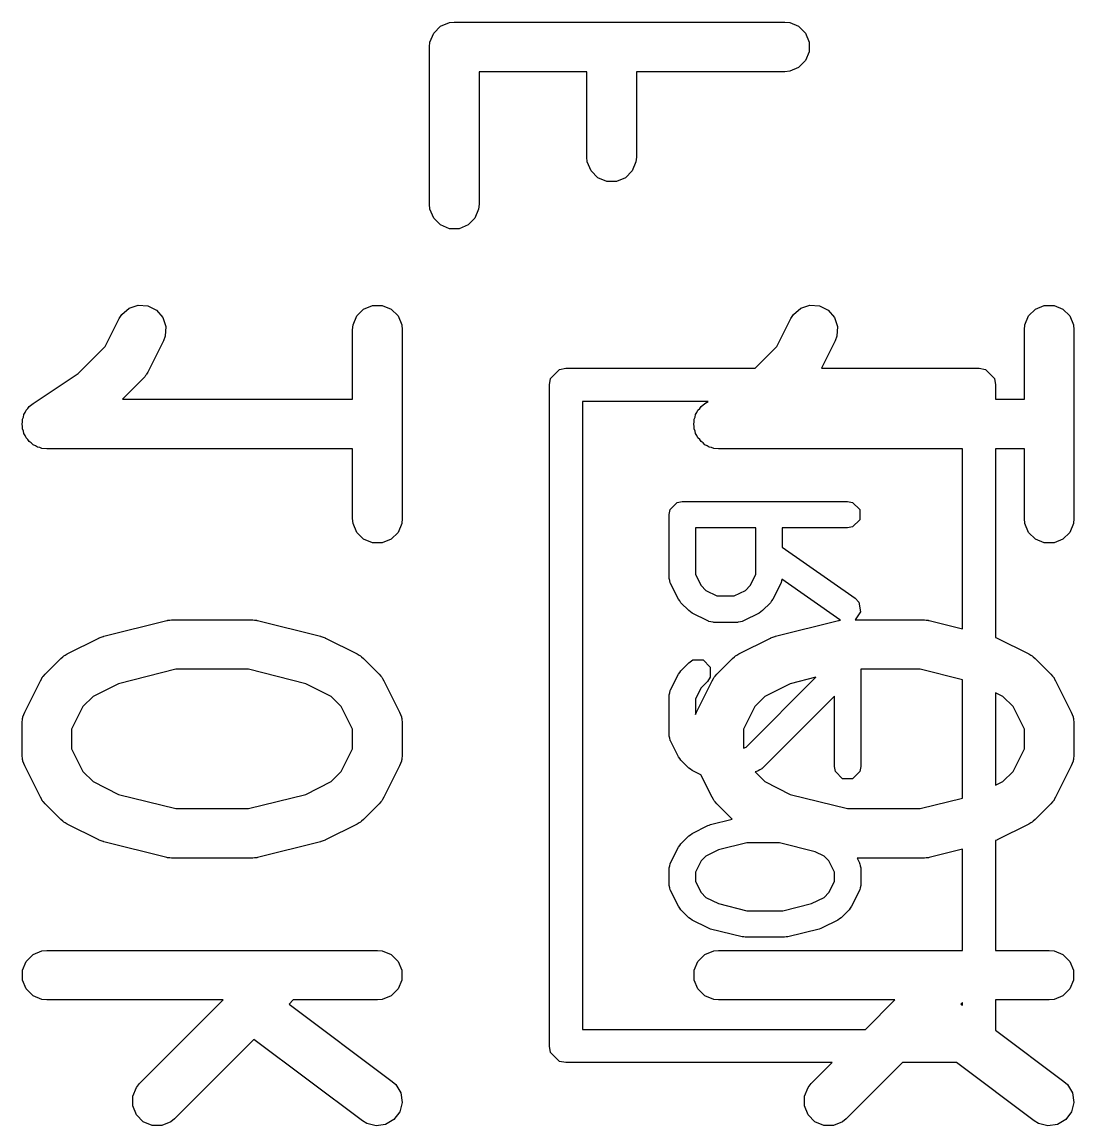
# Model space of a CAD drawing. Extents: x 3.93 to 7.47, y -4.9 to -2.95.
# Drawn here: x 6.4153 to 6.5406, y -3.6904 to -3.559 of the extents above; entities that cross this region are included whole.
import ezdxf

# ---------------------------------------------------------------- set-up
doc = ezdxf.new("R2010")
doc.units = 0
doc.header["$MEASUREMENT"] = 0
doc.layers.add('BLACK', color=7, linetype='CONTINUOUS')

msp = doc.modelspace()

# ---------------------------------------------------------------- linework, layer by layer
at = {"layer": 'BLACK', "linetype": 'CONTINUOUS'}
for p, q in [((6.46513, -3.55946), (6.46619, -3.55902)), ((6.46619, -3.55902), (6.46677, -3.55896)), ((6.46677, -3.55896), (6.50614, -3.55896)), ((6.50614, -3.55896), (6.50672, -3.55902)), ((6.50672, -3.55902), (6.50778, -3.55946)), ((6.46387, -3.56134), (6.46432, -3.56027)), ((6.46432, -3.56027), (6.46513, -3.55946)), ((6.50778, -3.55946), (6.5086, -3.56027)), ((6.5086, -3.56027), (6.50904, -3.56134)), ((6.46382, -3.56191), (6.46387, -3.56134)), ((6.46382, -3.58066), (6.46382, -3.56191)), ((6.50904, -3.56134), (6.50904, -3.56249)), ((6.50904, -3.56249), (6.5086, -3.56355)), ((6.50778, -3.56437), (6.50672, -3.56481)), ((6.5086, -3.56355), (6.50778, -3.56437)), ((6.48257, -3.56487), (6.46972, -3.56487)), ((6.46972, -3.56487), (6.46972, -3.58066)), ((6.48257, -3.57504), (6.48257, -3.56487)), ((6.50614, -3.56487), (6.48847, -3.56487)), ((6.48847, -3.56487), (6.48847, -3.57504)), ((6.50672, -3.56481), (6.50614, -3.56487)), ((6.48262, -3.57561), (6.48257, -3.57504)), ((6.48847, -3.57504), (6.48841, -3.57561)), ((6.48306, -3.57668), (6.48262, -3.57561)), ((6.48841, -3.57561), (6.48797, -3.57668)), ((6.48388, -3.57749), (6.48306, -3.57668)), ((6.48494, -3.57793), (6.48388, -3.57749)), ((6.48716, -3.57749), (6.48609, -3.57793)), ((6.48797, -3.57668), (6.48716, -3.57749)), ((6.48609, -3.57793), (6.48494, -3.57793)), ((6.46387, -3.58124), (6.46382, -3.58066)), ((6.46432, -3.5823), (6.46387, -3.58124)), ((6.46967, -3.58124), (6.46923, -3.5823)), ((6.46972, -3.58066), (6.46967, -3.58124)), ((6.46513, -3.58312), (6.46432, -3.5823)), ((6.46923, -3.5823), (6.46841, -3.58312)), ((6.46619, -3.58356), (6.46513, -3.58312)), ((6.46735, -3.58356), (6.46619, -3.58356)), ((6.46841, -3.58312), (6.46735, -3.58356)), ((6.42717, -3.59377), (6.42804, -3.59302)), ((6.42804, -3.59302), (6.42913, -3.59266)), ((6.42913, -3.59266), (6.43028, -3.59274)), ((6.43028, -3.59274), (6.43131, -3.59325)), ((6.43131, -3.59325), (6.43206, -3.59412)), ((6.45517, -3.59394), (6.45598, -3.59313)), ((6.45598, -3.59313), (6.45704, -3.59269)), ((6.45704, -3.59269), (6.4582, -3.59269)), ((6.4582, -3.59269), (6.45926, -3.59313)), ((6.45926, -3.59313), (6.46008, -3.59394)), ((6.50717, -3.59377), (6.50804, -3.59302)), ((6.50804, -3.59302), (6.50913, -3.59266)), ((6.50913, -3.59266), (6.51028, -3.59274)), ((6.51028, -3.59274), (6.51131, -3.59325)), ((6.51131, -3.59325), (6.51206, -3.59412)), ((6.53517, -3.59394), (6.53598, -3.59313)), ((6.53598, -3.59313), (6.53704, -3.59269)), ((6.53704, -3.59269), (6.5382, -3.59269)), ((6.5382, -3.59269), (6.53926, -3.59313)), ((6.53926, -3.59313), (6.54008, -3.59394)), ((6.4252, -3.59759), (6.42686, -3.59426)), ((6.42686, -3.59426), (6.42717, -3.59377)), ((6.43206, -3.59412), (6.43243, -3.59522)), ((6.45472, -3.59501), (6.45517, -3.59394)), ((6.46008, -3.59394), (6.46052, -3.59501)), ((6.5052, -3.59759), (6.50686, -3.59426)), ((6.50686, -3.59426), (6.50717, -3.59377)), ((6.51206, -3.59412), (6.51243, -3.59522)), ((6.53472, -3.59501), (6.53517, -3.59394)), ((6.54008, -3.59394), (6.54052, -3.59501)), ((6.43243, -3.59522), (6.43235, -3.59636)), ((6.45467, -3.59559), (6.45472, -3.59501)), ((6.45467, -3.60388), (6.45467, -3.59559)), ((6.46052, -3.59501), (6.46057, -3.59559)), ((6.46057, -3.59559), (6.46057, -3.61808)), ((6.51243, -3.59522), (6.51235, -3.59636)), ((6.53467, -3.59559), (6.53472, -3.59501)), ((6.53467, -3.60388), (6.53467, -3.59559)), ((6.54052, -3.59501), (6.54057, -3.59559)), ((6.54057, -3.59559), (6.54057, -3.61808)), ((6.43214, -3.59691), (6.43027, -3.60066)), ((6.43235, -3.59636), (6.43214, -3.59691)), ((6.51214, -3.59691), (6.5105, -3.60018)), ((6.51235, -3.59636), (6.51214, -3.59691)), ((6.42199, -3.60079), (6.4252, -3.59759)), ((6.5026, -3.60018), (6.5052, -3.59759)), ((6.41661, -3.60438), (6.42199, -3.60079)), ((6.4299, -3.6012), (6.42971, -3.60142)), ((6.42996, -3.60114), (6.4299, -3.6012)), ((6.43001, -3.60106), (6.42996, -3.60114)), ((6.43008, -3.60098), (6.43001, -3.60106)), ((6.43011, -3.6009), (6.43008, -3.60098)), ((6.43027, -3.60066), (6.43011, -3.6009)), ((6.47825, -3.60139), (6.47932, -3.60033)), ((6.47932, -3.60033), (6.48007, -3.60018)), ((6.48007, -3.60018), (6.5026, -3.60018)), ((6.5105, -3.60018), (6.52928, -3.60018)), ((6.52928, -3.60018), (6.53003, -3.60033)), ((6.53003, -3.60033), (6.5311, -3.60139)), ((6.42971, -3.60142), (6.42725, -3.60388)), ((6.4781, -3.60215), (6.47825, -3.60139)), ((6.4781, -3.68089), (6.4781, -3.60215)), ((6.5311, -3.60139), (6.53125, -3.60215)), ((6.53125, -3.60215), (6.53125, -3.60388)), ((6.42725, -3.60388), (6.45467, -3.60388)), ((6.53125, -3.60388), (6.53467, -3.60388)), ((6.41568, -3.60546), (6.4158, -3.60519)), ((6.4158, -3.60519), (6.416, -3.60499)), ((6.416, -3.60499), (6.41616, -3.60474)), ((6.41616, -3.60474), (6.41661, -3.60438)), ((6.41661, -3.60438), (6.41661, -3.60438)), ((6.41661, -3.60438), (6.41661, -3.60438)), ((6.41661, -3.60438), (6.41661, -3.60438)), ((6.48204, -3.60412), (6.48204, -3.67892)), ((6.497, -3.60412), (6.48204, -3.60412)), ((6.49568, -3.60546), (6.4958, -3.60519)), ((6.4958, -3.60519), (6.496, -3.60499)), ((6.496, -3.60499), (6.49616, -3.60474)), ((6.49616, -3.60474), (6.49661, -3.60438)), ((6.49661, -3.60438), (6.497, -3.60412)), ((6.49661, -3.60438), (6.49661, -3.60438)), ((6.49661, -3.60438), (6.49661, -3.60438)), ((6.49661, -3.60438), (6.49661, -3.60438)), ((6.4153, -3.60683), (6.41535, -3.60655)), ((6.41535, -3.60626), (6.41547, -3.60599)), ((6.41535, -3.60655), (6.41535, -3.60626)), ((6.41547, -3.60599), (6.41552, -3.6057)), ((6.41552, -3.6057), (6.41568, -3.60546)), ((6.4953, -3.60683), (6.49535, -3.60655)), ((6.49535, -3.60626), (6.49547, -3.60599)), ((6.49535, -3.60655), (6.49535, -3.60626)), ((6.49547, -3.60599), (6.49552, -3.6057)), ((6.49552, -3.6057), (6.49568, -3.60546)), ((6.41535, -3.60712), (6.4153, -3.60683)), ((6.41535, -3.60741), (6.41535, -3.60712)), ((6.41547, -3.60768), (6.41535, -3.60741)), ((6.41552, -3.60796), (6.41547, -3.60768)), ((6.49535, -3.60712), (6.4953, -3.60683)), ((6.49535, -3.60741), (6.49535, -3.60712)), ((6.49547, -3.60768), (6.49535, -3.60741)), ((6.49552, -3.60796), (6.49547, -3.60768)), ((6.41568, -3.6082), (6.41552, -3.60796)), ((6.4158, -3.60847), (6.41568, -3.6082)), ((6.416, -3.60868), (6.4158, -3.60847)), ((6.41616, -3.60892), (6.416, -3.60868)), ((6.4164, -3.60908), (6.41616, -3.60892)), ((6.41661, -3.60929), (6.4164, -3.60908)), ((6.49568, -3.6082), (6.49552, -3.60796)), ((6.4958, -3.60847), (6.49568, -3.6082)), ((6.496, -3.60868), (6.4958, -3.60847)), ((6.49616, -3.60892), (6.496, -3.60868)), ((6.4964, -3.60908), (6.49616, -3.60892)), ((6.49661, -3.60929), (6.4964, -3.60908)), ((6.41688, -3.6094), (6.41661, -3.60929)), ((6.41712, -3.60956), (6.41688, -3.6094)), ((6.4174, -3.60962), (6.41712, -3.60956)), ((6.41767, -3.60973), (6.4174, -3.60962)), ((6.41824, -3.60979), (6.41767, -3.60973)), ((6.41825, -3.60979), (6.41824, -3.60979)), ((6.45467, -3.60979), (6.41825, -3.60979)), ((6.41825, -3.60979), (6.41825, -3.60979)), ((6.41825, -3.60979), (6.41825, -3.60979)), ((6.45467, -3.61808), (6.45467, -3.60979)), ((6.49688, -3.6094), (6.49661, -3.60929)), ((6.49712, -3.60956), (6.49688, -3.6094)), ((6.4974, -3.60962), (6.49712, -3.60956)), ((6.49767, -3.60973), (6.4974, -3.60962)), ((6.49824, -3.60979), (6.49767, -3.60973)), ((6.49825, -3.60979), (6.49824, -3.60979)), ((6.52731, -3.60979), (6.49825, -3.60979)), ((6.49825, -3.60979), (6.49825, -3.60979)), ((6.49825, -3.60979), (6.49825, -3.60979)), ((6.52731, -3.63121), (6.52731, -3.60979)), ((6.53467, -3.60979), (6.53125, -3.60979)), ((6.53125, -3.60979), (6.53125, -3.63224)), ((6.53467, -3.61808), (6.53467, -3.60979)), ((6.49236, -3.61761), (6.49248, -3.61701)), ((6.49248, -3.61701), (6.49333, -3.61616)), ((6.49333, -3.61616), (6.49393, -3.61604)), ((6.49393, -3.61604), (6.51362, -3.61604)), ((6.51362, -3.61604), (6.51422, -3.61616)), ((6.51422, -3.61616), (6.51507, -3.61701)), ((6.51507, -3.61701), (6.51507, -3.61822)), ((6.45472, -3.61866), (6.45467, -3.61808)), ((6.46057, -3.61808), (6.46052, -3.61866)), ((6.49236, -3.62511), (6.49236, -3.61761)), ((6.51507, -3.61822), (6.51422, -3.61907)), ((6.53472, -3.61866), (6.53467, -3.61808)), ((6.54057, -3.61808), (6.54052, -3.61866)), ((6.45517, -3.61972), (6.45472, -3.61866)), ((6.45598, -3.62054), (6.45517, -3.61972)), ((6.46008, -3.61972), (6.45926, -3.62054)), ((6.46052, -3.61866), (6.46008, -3.61972)), ((6.50267, -3.61919), (6.49551, -3.61919)), ((6.49551, -3.61919), (6.49551, -3.62474)), ((6.50267, -3.62474), (6.50267, -3.61919)), ((6.51362, -3.61919), (6.50582, -3.61919)), ((6.50582, -3.61919), (6.50582, -3.62148)), ((6.51422, -3.61907), (6.51362, -3.61919)), ((6.53517, -3.61972), (6.53472, -3.61866)), ((6.53598, -3.62054), (6.53517, -3.61972)), ((6.54008, -3.61972), (6.53926, -3.62054)), ((6.54052, -3.61866), (6.54008, -3.61972)), ((6.45704, -3.62098), (6.45598, -3.62054)), ((6.4582, -3.62098), (6.45704, -3.62098)), ((6.45926, -3.62054), (6.4582, -3.62098)), ((6.53704, -3.62098), (6.53598, -3.62054)), ((6.5382, -3.62098), (6.53704, -3.62098)), ((6.53926, -3.62054), (6.5382, -3.62098)), ((6.50582, -3.62148), (6.51452, -3.62757)), ((6.49551, -3.62474), (6.49616, -3.62605)), ((6.50201, -3.62605), (6.50267, -3.62474)), ((6.49237, -3.62519), (6.49236, -3.62511)), ((6.49236, -3.62522), (6.49237, -3.62519)), ((6.49243, -3.62547), (6.49236, -3.62522)), ((6.49248, -3.62572), (6.49243, -3.62547)), ((6.4925, -3.62574), (6.49248, -3.62572)), ((6.49252, -3.62582), (6.4925, -3.62574)), ((6.49346, -3.62769), (6.49252, -3.62582)), ((6.49616, -3.62605), (6.49674, -3.62663)), ((6.50144, -3.62663), (6.50201, -3.62605)), ((6.50565, -3.62582), (6.50472, -3.62769)), ((6.50567, -3.62574), (6.50565, -3.62582)), ((6.5057, -3.62572), (6.50567, -3.62574)), ((6.50575, -3.62547), (6.5057, -3.62572)), ((6.50579, -3.62531), (6.50575, -3.62547)), ((6.51271, -3.63015), (6.50579, -3.62531)), ((6.49674, -3.62663), (6.49805, -3.62729)), ((6.49805, -3.62729), (6.50012, -3.62729)), ((6.50012, -3.62729), (6.50144, -3.62663)), ((6.51452, -3.62757), (6.51495, -3.62802)), ((6.49362, -3.62789), (6.49346, -3.62769)), ((6.49376, -3.6281), (6.49362, -3.62789)), ((6.49469, -3.62904), (6.49376, -3.6281)), ((6.50442, -3.6281), (6.50348, -3.62904)), ((6.50456, -3.62789), (6.50442, -3.6281)), ((6.50472, -3.62769), (6.50456, -3.62789)), ((6.51495, -3.62802), (6.51516, -3.6292)), ((6.42503, -3.63209), (6.43253, -3.63022)), ((6.43253, -3.63022), (6.43263, -3.6302)), ((6.43263, -3.6302), (6.43267, -3.63018)), ((6.43267, -3.63018), (6.43289, -3.63016)), ((6.43289, -3.63016), (6.4331, -3.63013)), ((6.4331, -3.63013), (6.43315, -3.63014)), ((6.43315, -3.63014), (6.43325, -3.63013)), ((6.43325, -3.63013), (6.44262, -3.63013)), ((6.44262, -3.63013), (6.44272, -3.63014)), ((6.44272, -3.63014), (6.44277, -3.63013)), ((6.44277, -3.63013), (6.44298, -3.63016)), ((6.44298, -3.63016), (6.4432, -3.63018)), ((6.4432, -3.63018), (6.44324, -3.6302)), ((6.44324, -3.6302), (6.44334, -3.63022)), ((6.44334, -3.63022), (6.45084, -3.63209)), ((6.4949, -3.62918), (6.49469, -3.62904)), ((6.4951, -3.62933), (6.4949, -3.62918)), ((6.49698, -3.63027), (6.4951, -3.62933)), ((6.50307, -3.62933), (6.5012, -3.63027)), ((6.50327, -3.62918), (6.50307, -3.62933)), ((6.50348, -3.62904), (6.50327, -3.62918)), ((6.50503, -3.63209), (6.51253, -3.63022)), ((6.51253, -3.63022), (6.51263, -3.6302)), ((6.51263, -3.6302), (6.51267, -3.63018)), ((6.51267, -3.63018), (6.51277, -3.63018)), ((6.51277, -3.63018), (6.51271, -3.63015)), ((6.51516, -3.6292), (6.51451, -3.63013)), ((6.51451, -3.63013), (6.52262, -3.63013)), ((6.52262, -3.63013), (6.52272, -3.63014)), ((6.52272, -3.63014), (6.52277, -3.63013)), ((6.52277, -3.63013), (6.52298, -3.63016)), ((6.52298, -3.63016), (6.5232, -3.63018)), ((6.5232, -3.63018), (6.52324, -3.6302)), ((6.52324, -3.6302), (6.52334, -3.63022)), ((6.52334, -3.63022), (6.52731, -3.63121)), ((6.49705, -3.63029), (6.49698, -3.63027)), ((6.49708, -3.63032), (6.49705, -3.63029)), ((6.49733, -3.63037), (6.49708, -3.63032)), ((6.49757, -3.63043), (6.49733, -3.63037)), ((6.4976, -3.63042), (6.49757, -3.63043)), ((6.49768, -3.63044), (6.4976, -3.63042)), ((6.50049, -3.63044), (6.49768, -3.63044)), ((6.50057, -3.63042), (6.50049, -3.63044)), ((6.50061, -3.63043), (6.50057, -3.63042)), ((6.50085, -3.63037), (6.50061, -3.63043)), ((6.5011, -3.63032), (6.50085, -3.63037)), ((6.50112, -3.63029), (6.5011, -3.63032)), ((6.5012, -3.63027), (6.50112, -3.63029)), ((6.42068, -3.63419), (6.42443, -3.63231)), ((6.42443, -3.63231), (6.42447, -3.6323)), ((6.42447, -3.6323), (6.42449, -3.63229)), ((6.42449, -3.63229), (6.42473, -3.6322)), ((6.42473, -3.6322), (6.42497, -3.63211)), ((6.42497, -3.63211), (6.42499, -3.63211)), ((6.42499, -3.63211), (6.42503, -3.63209)), ((6.45084, -3.63209), (6.45088, -3.63211)), ((6.45088, -3.63211), (6.4509, -3.63211)), ((6.4509, -3.63211), (6.45114, -3.6322)), ((6.45114, -3.6322), (6.45138, -3.63229)), ((6.45138, -3.63229), (6.4514, -3.6323)), ((6.4514, -3.6323), (6.45144, -3.63231)), ((6.45144, -3.63231), (6.45519, -3.63419)), ((6.50068, -3.63419), (6.50443, -3.63231)), ((6.50443, -3.63231), (6.50447, -3.6323)), ((6.50447, -3.6323), (6.50449, -3.63229)), ((6.50449, -3.63229), (6.50473, -3.6322)), ((6.50473, -3.6322), (6.50497, -3.63211)), ((6.50497, -3.63211), (6.50499, -3.63211)), ((6.50499, -3.63211), (6.50503, -3.63209)), ((6.53125, -3.63224), (6.53138, -3.63229)), ((6.53138, -3.63229), (6.5314, -3.6323)), ((6.5314, -3.6323), (6.53144, -3.63231)), ((6.53144, -3.63231), (6.53519, -3.63419)), ((6.42043, -3.63434), (6.42068, -3.63419)), ((6.45519, -3.63419), (6.45544, -3.63434)), ((6.50043, -3.63434), (6.50068, -3.63419)), ((6.53519, -3.63419), (6.53544, -3.63434)), ((6.41804, -3.63662), (6.41991, -3.63474)), ((6.41991, -3.63474), (6.42014, -3.63456)), ((6.42014, -3.63456), (6.42019, -3.6345)), ((6.42019, -3.6345), (6.42028, -3.63444)), ((6.42028, -3.63444), (6.42036, -3.63437)), ((6.42036, -3.63437), (6.42043, -3.63434)), ((6.45544, -3.63434), (6.45551, -3.63437)), ((6.45551, -3.63437), (6.45559, -3.63444)), ((6.45559, -3.63444), (6.45568, -3.6345)), ((6.45568, -3.6345), (6.45573, -3.63456)), ((6.45573, -3.63456), (6.45596, -3.63474)), ((6.45596, -3.63474), (6.45783, -3.63662)), ((6.49376, -3.63619), (6.49469, -3.63525)), ((6.49469, -3.63525), (6.4952, -3.63491)), ((6.4952, -3.63491), (6.49641, -3.63491)), ((6.49641, -3.63491), (6.49726, -3.63576)), ((6.49804, -3.63662), (6.49991, -3.63474)), ((6.49991, -3.63474), (6.50014, -3.63456)), ((6.50014, -3.63456), (6.50019, -3.6345)), ((6.50019, -3.6345), (6.50028, -3.63444)), ((6.50028, -3.63444), (6.50036, -3.63437)), ((6.50036, -3.63437), (6.50043, -3.63434)), ((6.53544, -3.63434), (6.53551, -3.63437)), ((6.53551, -3.63437), (6.53559, -3.63444)), ((6.53559, -3.63444), (6.53568, -3.6345)), ((6.53568, -3.6345), (6.53573, -3.63456)), ((6.53573, -3.63456), (6.53596, -3.63474)), ((6.53596, -3.63474), (6.53783, -3.63662)), ((6.41785, -3.63684), (6.41804, -3.63662)), ((6.43361, -3.63603), (6.42678, -3.63774)), ((6.44226, -3.63603), (6.43361, -3.63603)), ((6.44909, -3.63774), (6.44226, -3.63603)), ((6.45783, -3.63662), (6.45802, -3.63684)), ((6.49252, -3.63847), (6.49346, -3.63659)), ((6.49346, -3.63659), (6.49362, -3.63639)), ((6.49362, -3.63639), (6.49376, -3.63619)), ((6.49726, -3.63576), (6.49726, -3.63696)), ((6.49785, -3.63684), (6.49804, -3.63662)), ((6.52226, -3.63603), (6.51519, -3.63603)), ((6.51519, -3.63603), (6.51519, -3.64761)), ((6.52731, -3.6373), (6.52226, -3.63603)), ((6.53783, -3.63662), (6.53802, -3.63684)), ((6.41561, -3.64113), (6.41748, -3.63738)), ((6.41748, -3.63738), (6.41764, -3.63714)), ((6.41764, -3.63714), (6.41767, -3.63706)), ((6.41767, -3.63706), (6.41774, -3.63698)), ((6.41774, -3.63698), (6.41779, -3.63689)), ((6.41779, -3.63689), (6.41785, -3.63684)), ((6.42678, -3.63774), (6.42375, -3.63926)), ((6.45212, -3.63926), (6.44909, -3.63774)), ((6.45802, -3.63684), (6.45808, -3.63689)), ((6.45808, -3.63689), (6.45813, -3.63698)), ((6.45813, -3.63698), (6.4582, -3.63706)), ((6.4582, -3.63706), (6.45823, -3.63714)), ((6.45823, -3.63714), (6.45839, -3.63738)), ((6.45839, -3.63738), (6.46026, -3.64113)), ((6.49561, -3.64113), (6.49748, -3.63738)), ((6.49692, -3.63747), (6.49616, -3.63823)), ((6.49726, -3.63696), (6.49692, -3.63747)), ((6.49748, -3.63738), (6.49764, -3.63714)), ((6.49764, -3.63714), (6.49767, -3.63706)), ((6.49767, -3.63706), (6.49774, -3.63698)), ((6.49774, -3.63698), (6.49779, -3.63689)), ((6.49779, -3.63689), (6.49785, -3.63684)), ((6.50152, -3.6453), (6.50984, -3.63698)), ((6.50678, -3.63774), (6.50375, -3.63926)), ((6.50984, -3.63698), (6.50678, -3.63774)), ((6.52731, -3.65136), (6.52731, -3.6373)), ((6.53802, -3.63684), (6.53808, -3.63689)), ((6.53808, -3.63689), (6.53813, -3.63698)), ((6.53813, -3.63698), (6.5382, -3.63706)), ((6.5382, -3.63706), (6.53823, -3.63714)), ((6.53823, -3.63714), (6.53839, -3.63738)), ((6.53839, -3.63738), (6.54026, -3.64113)), ((6.42375, -3.63926), (6.42255, -3.64045)), ((6.45332, -3.64045), (6.45212, -3.63926)), ((6.49236, -3.63906), (6.49243, -3.63882)), ((6.49237, -3.6391), (6.49236, -3.63906)), ((6.49236, -3.63917), (6.49237, -3.6391)), ((6.49236, -3.64386), (6.49236, -3.63917)), ((6.49243, -3.63882), (6.49248, -3.63857)), ((6.49248, -3.63857), (6.4925, -3.63855)), ((6.4925, -3.63855), (6.49252, -3.63847)), ((6.49616, -3.63823), (6.49551, -3.63955)), ((6.50375, -3.63926), (6.50255, -3.64045)), ((6.51204, -3.63923), (6.50348, -3.64779)), ((6.51204, -3.64761), (6.51204, -3.63923)), ((6.53212, -3.63926), (6.53125, -3.63882)), ((6.53125, -3.63882), (6.53125, -3.64984)), ((6.53332, -3.64045), (6.53212, -3.63926)), ((6.42255, -3.64045), (6.4212, -3.64315)), ((6.45467, -3.64315), (6.45332, -3.64045)), ((6.49551, -3.63955), (6.49551, -3.6414)), ((6.50255, -3.64045), (6.5012, -3.64315)), ((6.53467, -3.64315), (6.53332, -3.64045)), ((6.4153, -3.64245), (6.41535, -3.64188)), ((6.41535, -3.64188), (6.41539, -3.64178)), ((6.41539, -3.64178), (6.4154, -3.64167)), ((6.4154, -3.64167), (6.41561, -3.64113)), ((6.46026, -3.64113), (6.46047, -3.64167)), ((6.46047, -3.64167), (6.46048, -3.64178)), ((6.46048, -3.64178), (6.46052, -3.64188)), ((6.46052, -3.64188), (6.46057, -3.64245)), ((6.49551, -3.6414), (6.49561, -3.64113)), ((6.54026, -3.64113), (6.54047, -3.64167)), ((6.54047, -3.64167), (6.54048, -3.64178)), ((6.54048, -3.64178), (6.54052, -3.64188)), ((6.54052, -3.64188), (6.54057, -3.64245)), ((6.4153, -3.6462), (6.4153, -3.64245)), ((6.4212, -3.64315), (6.4212, -3.64551)), ((6.45467, -3.64551), (6.45467, -3.64315)), ((6.46057, -3.64245), (6.46057, -3.6462)), ((6.5012, -3.64315), (6.5012, -3.6454)), ((6.53467, -3.64551), (6.53467, -3.64315)), ((6.54057, -3.64245), (6.54057, -3.6462)), ((6.49237, -3.64394), (6.49236, -3.64386)), ((6.49236, -3.64397), (6.49237, -3.64394)), ((6.49243, -3.64422), (6.49236, -3.64397)), ((6.49248, -3.64446), (6.49243, -3.64422)), ((6.4925, -3.64449), (6.49248, -3.64446)), ((6.49252, -3.64456), (6.4925, -3.64449)), ((6.49346, -3.64644), (6.49252, -3.64456)), ((6.4212, -3.64551), (6.42255, -3.6482)), ((6.45332, -3.6482), (6.45467, -3.64551)), ((6.5012, -3.6454), (6.50152, -3.6453)), ((6.53332, -3.6482), (6.53467, -3.64551)), ((6.41535, -3.64678), (6.4153, -3.6462)), ((6.41539, -3.64688), (6.41535, -3.64678)), ((6.4154, -3.64698), (6.41539, -3.64688)), ((6.41561, -3.64752), (6.4154, -3.64698)), ((6.46047, -3.64698), (6.46026, -3.64752)), ((6.46048, -3.64688), (6.46047, -3.64698)), ((6.46052, -3.64678), (6.46048, -3.64688)), ((6.46057, -3.6462), (6.46052, -3.64678)), ((6.49362, -3.64664), (6.49346, -3.64644)), ((6.49376, -3.64685), (6.49362, -3.64664)), ((6.49469, -3.64779), (6.49376, -3.64685)), ((6.54047, -3.64698), (6.54026, -3.64752)), ((6.54048, -3.64688), (6.54047, -3.64698)), ((6.54052, -3.64678), (6.54048, -3.64688)), ((6.54057, -3.6462), (6.54052, -3.64678)), ((6.41748, -3.65127), (6.41561, -3.64752)), ((6.42255, -3.6482), (6.42375, -3.6494)), ((6.45212, -3.6494), (6.45332, -3.6482)), ((6.46026, -3.64752), (6.45839, -3.65127)), ((6.4949, -3.64793), (6.49469, -3.64779)), ((6.4951, -3.64808), (6.4949, -3.64793)), ((6.49615, -3.6486), (6.4951, -3.64808)), ((6.49748, -3.65127), (6.49615, -3.6486)), ((6.50287, -3.64817), (6.5026, -3.64825)), ((6.5026, -3.64825), (6.50375, -3.6494)), ((6.50294, -3.64813), (6.50287, -3.64817)), ((6.50297, -3.64813), (6.50294, -3.64813)), ((6.50318, -3.64799), (6.50297, -3.64813)), ((6.5034, -3.64786), (6.50318, -3.64799)), ((6.50342, -3.64783), (6.5034, -3.64786)), ((6.50348, -3.64779), (6.50342, -3.64783)), ((6.51216, -3.64821), (6.51204, -3.64761)), ((6.51302, -3.64906), (6.51216, -3.64821)), ((6.51507, -3.64821), (6.51422, -3.64906)), ((6.51519, -3.64761), (6.51507, -3.64821)), ((6.53212, -3.6494), (6.53332, -3.6482)), ((6.54026, -3.64752), (6.53839, -3.65127)), ((6.42375, -3.6494), (6.42678, -3.65092)), ((6.44909, -3.65092), (6.45212, -3.6494)), ((6.50375, -3.6494), (6.50678, -3.65092)), ((6.51422, -3.64906), (6.51302, -3.64906)), ((6.53125, -3.64984), (6.53212, -3.6494)), ((6.41764, -3.65152), (6.41748, -3.65127)), ((6.42678, -3.65092), (6.43361, -3.65262)), ((6.44226, -3.65262), (6.44909, -3.65092)), ((6.45839, -3.65127), (6.45823, -3.65152)), ((6.49764, -3.65152), (6.49748, -3.65127)), ((6.50678, -3.65092), (6.51361, -3.65262)), ((6.53839, -3.65127), (6.53823, -3.65152)), ((6.41767, -3.65159), (6.41764, -3.65152)), ((6.41774, -3.65167), (6.41767, -3.65159)), ((6.41779, -3.65176), (6.41774, -3.65167)), ((6.41785, -3.65181), (6.41779, -3.65176)), ((6.41804, -3.65204), (6.41785, -3.65181)), ((6.41991, -3.65392), (6.41804, -3.65204)), ((6.45783, -3.65204), (6.45596, -3.65392)), ((6.45802, -3.65181), (6.45783, -3.65204)), ((6.45808, -3.65176), (6.45802, -3.65181)), ((6.45813, -3.65167), (6.45808, -3.65176)), ((6.4582, -3.65159), (6.45813, -3.65167)), ((6.45823, -3.65152), (6.4582, -3.65159)), ((6.49767, -3.65159), (6.49764, -3.65152)), ((6.49774, -3.65167), (6.49767, -3.65159)), ((6.49779, -3.65176), (6.49774, -3.65167)), ((6.49785, -3.65181), (6.49779, -3.65176)), ((6.49804, -3.65204), (6.49785, -3.65181)), ((6.49987, -3.65388), (6.49804, -3.65204)), ((6.52226, -3.65262), (6.52731, -3.65136)), ((6.53783, -3.65204), (6.53596, -3.65392)), ((6.53802, -3.65181), (6.53783, -3.65204)), ((6.53808, -3.65176), (6.53802, -3.65181)), ((6.53813, -3.65167), (6.53808, -3.65176)), ((6.5382, -3.65159), (6.53813, -3.65167)), ((6.53823, -3.65152), (6.5382, -3.65159)), ((6.42014, -3.6541), (6.41991, -3.65392)), ((6.43361, -3.65262), (6.44226, -3.65262)), ((6.45596, -3.65392), (6.45573, -3.6541)), ((6.4973, -3.65452), (6.49987, -3.65388)), ((6.51361, -3.65262), (6.52226, -3.65262)), ((6.53596, -3.65392), (6.53573, -3.6541)), ((6.42019, -3.65416), (6.42014, -3.6541)), ((6.42028, -3.65422), (6.42019, -3.65416)), ((6.42036, -3.65428), (6.42028, -3.65422)), ((6.42043, -3.65431), (6.42036, -3.65428)), ((6.42068, -3.65447), (6.42043, -3.65431)), ((6.42443, -3.65634), (6.42068, -3.65447)), ((6.45519, -3.65447), (6.45144, -3.65634)), ((6.45544, -3.65431), (6.45519, -3.65447)), ((6.45551, -3.65428), (6.45544, -3.65431)), ((6.45559, -3.65422), (6.45551, -3.65428)), ((6.45568, -3.65416), (6.45559, -3.65422)), ((6.45573, -3.6541), (6.45568, -3.65416)), ((6.4951, -3.65558), (6.49698, -3.65464)), ((6.49698, -3.65464), (6.49714, -3.65459)), ((6.49714, -3.65459), (6.4973, -3.65452)), ((6.53519, -3.65447), (6.53144, -3.65634)), ((6.53544, -3.65431), (6.53519, -3.65447)), ((6.53551, -3.65428), (6.53544, -3.65431)), ((6.53559, -3.65422), (6.53551, -3.65428)), ((6.53568, -3.65416), (6.53559, -3.65422)), ((6.53573, -3.6541), (6.53568, -3.65416)), ((6.42447, -3.65636), (6.42443, -3.65634)), ((6.42449, -3.65637), (6.42447, -3.65636)), ((6.42473, -3.65646), (6.42449, -3.65637)), ((6.42497, -3.65655), (6.42473, -3.65646)), ((6.42499, -3.65655), (6.42497, -3.65655)), ((6.42503, -3.65657), (6.42499, -3.65655)), ((6.45088, -3.65655), (6.45084, -3.65657)), ((6.4509, -3.65655), (6.45088, -3.65655)), ((6.45114, -3.65646), (6.4509, -3.65655)), ((6.45138, -3.65637), (6.45114, -3.65646)), ((6.4514, -3.65636), (6.45138, -3.65637)), ((6.45144, -3.65634), (6.4514, -3.65636)), ((6.49376, -3.65681), (6.49469, -3.65587)), ((6.49469, -3.65587), (6.4949, -3.65573)), ((6.4949, -3.65573), (6.4951, -3.65558)), ((6.53138, -3.65637), (6.53125, -3.65642)), ((6.53125, -3.65642), (6.53125, -3.6695)), ((6.5314, -3.65636), (6.53138, -3.65637)), ((6.53144, -3.65634), (6.5314, -3.65636)), ((6.43253, -3.65844), (6.42503, -3.65657)), ((6.45084, -3.65657), (6.44334, -3.65844)), ((6.49252, -3.65909), (6.49346, -3.65722)), ((6.49346, -3.65722), (6.49362, -3.65702)), ((6.49362, -3.65702), (6.49376, -3.65681)), ((6.49823, -3.65753), (6.49674, -3.65828)), ((6.50163, -3.65668), (6.49823, -3.65753)), ((6.5055, -3.65668), (6.50163, -3.65668)), ((6.50974, -3.65775), (6.5055, -3.65668)), ((6.51081, -3.65828), (6.50974, -3.65775)), ((6.52731, -3.65745), (6.52334, -3.65844)), ((6.52731, -3.6695), (6.52731, -3.65745)), ((6.43263, -3.65846), (6.43253, -3.65844)), ((6.43267, -3.65847), (6.43263, -3.65846)), ((6.43289, -3.65849), (6.43267, -3.65847)), ((6.4331, -3.65853), (6.43289, -3.65849)), ((6.43315, -3.65852), (6.4331, -3.65853)), ((6.43325, -3.65853), (6.43315, -3.65852)), ((6.44262, -3.65853), (6.43325, -3.65853)), ((6.44272, -3.65852), (6.44262, -3.65853)), ((6.44277, -3.65853), (6.44272, -3.65852)), ((6.44298, -3.65849), (6.44277, -3.65853)), ((6.4432, -3.65847), (6.44298, -3.65849)), ((6.44324, -3.65846), (6.4432, -3.65847)), ((6.44334, -3.65844), (6.44324, -3.65846)), ((6.49248, -3.65919), (6.4925, -3.65917)), ((6.4925, -3.65917), (6.49252, -3.65909)), ((6.49616, -3.65885), (6.49551, -3.66017)), ((6.49674, -3.65828), (6.49616, -3.65885)), ((6.51139, -3.65885), (6.51081, -3.65828)), ((6.51204, -3.66017), (6.51139, -3.65885)), ((6.52262, -3.65853), (6.51475, -3.65853)), ((6.51475, -3.65853), (6.51503, -3.65909)), ((6.51503, -3.65909), (6.51505, -3.65917)), ((6.51505, -3.65917), (6.51507, -3.65919)), ((6.52272, -3.65852), (6.52262, -3.65853)), ((6.52277, -3.65853), (6.52272, -3.65852)), ((6.52298, -3.65849), (6.52277, -3.65853)), ((6.5232, -3.65847), (6.52298, -3.65849)), ((6.52324, -3.65846), (6.5232, -3.65847)), ((6.52334, -3.65844), (6.52324, -3.65846)), ((6.49236, -3.65968), (6.49243, -3.65944)), ((6.49237, -3.65972), (6.49236, -3.65968)), ((6.49236, -3.6598), (6.49237, -3.65972)), ((6.49236, -3.66167), (6.49236, -3.6598)), ((6.49243, -3.65944), (6.49248, -3.65919)), ((6.49551, -3.66017), (6.49551, -3.6613)), ((6.51204, -3.6613), (6.51204, -3.66017)), ((6.51507, -3.65919), (6.51512, -3.65944)), ((6.51512, -3.65944), (6.51519, -3.65968)), ((6.51519, -3.65968), (6.51518, -3.65972)), ((6.51518, -3.65972), (6.51519, -3.6598)), ((6.51519, -3.6598), (6.51519, -3.66167)), ((6.49237, -3.66175), (6.49236, -3.66167)), ((6.49236, -3.66178), (6.49237, -3.66175)), ((6.49243, -3.66203), (6.49236, -3.66178)), ((6.49551, -3.6613), (6.49616, -3.66261)), ((6.51139, -3.66261), (6.51204, -3.6613)), ((6.51519, -3.66178), (6.51512, -3.66203)), ((6.51519, -3.66167), (6.51518, -3.66175)), ((6.51518, -3.66175), (6.51519, -3.66178)), ((6.49248, -3.66227), (6.49243, -3.66203)), ((6.4925, -3.6623), (6.49248, -3.66227)), ((6.49252, -3.66237), (6.4925, -3.6623)), ((6.49346, -3.66425), (6.49252, -3.66237)), ((6.49616, -3.66261), (6.49674, -3.66319)), ((6.51081, -3.66319), (6.51139, -3.66261)), ((6.51503, -3.66237), (6.51409, -3.66425)), ((6.51505, -3.6623), (6.51503, -3.66237)), ((6.51507, -3.66227), (6.51505, -3.6623)), ((6.51512, -3.66203), (6.51507, -3.66227)), ((6.49362, -3.66445), (6.49346, -3.66425)), ((6.49674, -3.66319), (6.49823, -3.66393)), ((6.49823, -3.66393), (6.50163, -3.66478)), ((6.50592, -3.66478), (6.50932, -3.66393)), ((6.50932, -3.66393), (6.51081, -3.66319)), ((6.51409, -3.66425), (6.51393, -3.66445)), ((6.49376, -3.66466), (6.49362, -3.66445)), ((6.49469, -3.6656), (6.49376, -3.66466)), ((6.4949, -3.66574), (6.49469, -3.6656)), ((6.4951, -3.66589), (6.4949, -3.66574)), ((6.50163, -3.66478), (6.50592, -3.66478)), ((6.51265, -3.66574), (6.51245, -3.66589)), ((6.51286, -3.6656), (6.51265, -3.66574)), ((6.51379, -3.66466), (6.51286, -3.6656)), ((6.51393, -3.66445), (6.51379, -3.66466)), ((6.49698, -3.66683), (6.4951, -3.66589)), ((6.49714, -3.66687), (6.49698, -3.66683)), ((6.4973, -3.66695), (6.49714, -3.66687)), ((6.50105, -3.66789), (6.4973, -3.66695)), ((6.51025, -3.66695), (6.5065, -3.66789)), ((6.51041, -3.66687), (6.51025, -3.66695)), ((6.51057, -3.66683), (6.51041, -3.66687)), ((6.51245, -3.66589), (6.51057, -3.66683)), ((6.50124, -3.66789), (6.50105, -3.66789)), ((6.50143, -3.66793), (6.50124, -3.66789)), ((6.50612, -3.66793), (6.50143, -3.66793)), ((6.50631, -3.66789), (6.50612, -3.66793)), ((6.5065, -3.66789), (6.50631, -3.66789)), ((6.41661, -3.67), (6.41767, -3.66955)), ((6.41767, -3.66955), (6.41825, -3.6695)), ((6.41825, -3.6695), (6.45762, -3.6695)), ((6.45762, -3.6695), (6.4582, -3.66955)), ((6.4582, -3.66955), (6.45926, -3.67)), ((6.49661, -3.67), (6.49767, -3.66955)), ((6.49767, -3.66955), (6.49825, -3.6695)), ((6.49825, -3.6695), (6.52731, -3.6695)), ((6.53125, -3.6695), (6.53762, -3.6695)), ((6.53762, -3.6695), (6.5382, -3.66955)), ((6.5382, -3.66955), (6.53926, -3.67)), ((6.41535, -3.67187), (6.4158, -3.67081)), ((6.4158, -3.67081), (6.41661, -3.67)), ((6.45926, -3.67), (6.46008, -3.67081)), ((6.46008, -3.67081), (6.46052, -3.67187)), ((6.49535, -3.67187), (6.4958, -3.67081)), ((6.4958, -3.67081), (6.49661, -3.67)), ((6.53926, -3.67), (6.54008, -3.67081)), ((6.54008, -3.67081), (6.54052, -3.67187)), ((6.41535, -3.67303), (6.41535, -3.67187)), ((6.46052, -3.67187), (6.46052, -3.67303)), ((6.49535, -3.67303), (6.49535, -3.67187)), ((6.54052, -3.67187), (6.54052, -3.67303)), ((6.4158, -3.67409), (6.41535, -3.67303)), ((6.46052, -3.67303), (6.46008, -3.67409)), ((6.4958, -3.67409), (6.49535, -3.67303)), ((6.54052, -3.67303), (6.54008, -3.67409)), ((6.41661, -3.67491), (6.4158, -3.67409)), ((6.41767, -3.67535), (6.41661, -3.67491)), ((6.45926, -3.67491), (6.4582, -3.67535)), ((6.46008, -3.67409), (6.45926, -3.67491)), ((6.49661, -3.67491), (6.4958, -3.67409)), ((6.49767, -3.67535), (6.49661, -3.67491)), ((6.53926, -3.67491), (6.5382, -3.67535)), ((6.54008, -3.67409), (6.53926, -3.67491)), ((6.41825, -3.6754), (6.41767, -3.67535)), ((6.43924, -3.6754), (6.41825, -3.6754)), ((6.42929, -3.68536), (6.43924, -3.6754)), ((6.44759, -3.6754), (6.44712, -3.67588)), ((6.44712, -3.67588), (6.45939, -3.68509)), ((6.45762, -3.6754), (6.44759, -3.6754)), ((6.4582, -3.67535), (6.45762, -3.6754)), ((6.49825, -3.6754), (6.49767, -3.67535)), ((6.51924, -3.6754), (6.49825, -3.6754)), ((6.51573, -3.67892), (6.51924, -3.6754)), ((6.52731, -3.67569), (6.52712, -3.67588)), ((6.52712, -3.67588), (6.52731, -3.67603)), ((6.52731, -3.67603), (6.52731, -3.67569)), ((6.53762, -3.6754), (6.53125, -3.6754)), ((6.53125, -3.6754), (6.53125, -3.67898)), ((6.5382, -3.67535), (6.53762, -3.6754)), ((6.4429, -3.6801), (6.43346, -3.68954)), ((6.45585, -3.68981), (6.4429, -3.6801)), ((6.48204, -3.67892), (6.51573, -3.67892)), ((6.53125, -3.67898), (6.53939, -3.68509)), ((6.47825, -3.68164), (6.4781, -3.68089)), ((6.47932, -3.68271), (6.47825, -3.68164)), ((6.48007, -3.68286), (6.47932, -3.68271)), ((6.51179, -3.68286), (6.48007, -3.68286)), ((6.50929, -3.68536), (6.51179, -3.68286)), ((6.52014, -3.68286), (6.51346, -3.68954)), ((6.52657, -3.68286), (6.52014, -3.68286)), ((6.53585, -3.68981), (6.52657, -3.68286)), ((6.42892, -3.68581), (6.42929, -3.68536)), ((6.45939, -3.68509), (6.45982, -3.68548)), ((6.50892, -3.68581), (6.50929, -3.68536)), ((6.53939, -3.68509), (6.53982, -3.68548)), ((6.42848, -3.68687), (6.42892, -3.68581)), ((6.45982, -3.68548), (6.46041, -3.68647)), ((6.46041, -3.68647), (6.46057, -3.68761)), ((6.50848, -3.68687), (6.50892, -3.68581)), ((6.53982, -3.68548), (6.54041, -3.68647)), ((6.54041, -3.68647), (6.54057, -3.68761)), ((6.42848, -3.68802), (6.42848, -3.68687)), ((6.42892, -3.68909), (6.42848, -3.68802)), ((6.46057, -3.68761), (6.46028, -3.68873)), ((6.50848, -3.68802), (6.50848, -3.68687)), ((6.50892, -3.68909), (6.50848, -3.68802)), ((6.54057, -3.68761), (6.54028, -3.68873)), ((6.42973, -3.6899), (6.42892, -3.68909)), ((6.46028, -3.68873), (6.45959, -3.68965)), ((6.50973, -3.6899), (6.50892, -3.68909)), ((6.54028, -3.68873), (6.53959, -3.68965)), ((6.4308, -3.69034), (6.42973, -3.6899)), ((6.43195, -3.69034), (6.4308, -3.69034)), ((6.43301, -3.6899), (6.43195, -3.69034)), ((6.43346, -3.68954), (6.43301, -3.6899)), ((6.45634, -3.69011), (6.45585, -3.68981)), ((6.45746, -3.6904), (6.45634, -3.69011)), ((6.4586, -3.69023), (6.45746, -3.6904)), ((6.45959, -3.68965), (6.4586, -3.69023)), ((6.5108, -3.69034), (6.50973, -3.6899)), ((6.51195, -3.69034), (6.5108, -3.69034)), ((6.51301, -3.6899), (6.51195, -3.69034)), ((6.51346, -3.68954), (6.51301, -3.6899)), ((6.53634, -3.69011), (6.53585, -3.68981)), ((6.53746, -3.6904), (6.53634, -3.69011)), ((6.5386, -3.69023), (6.53746, -3.6904)), ((6.53959, -3.68965), (6.5386, -3.69023))]:
    msp.add_line(p, q, dxfattribs=at)

doc.saveas('drawing.dxf')
